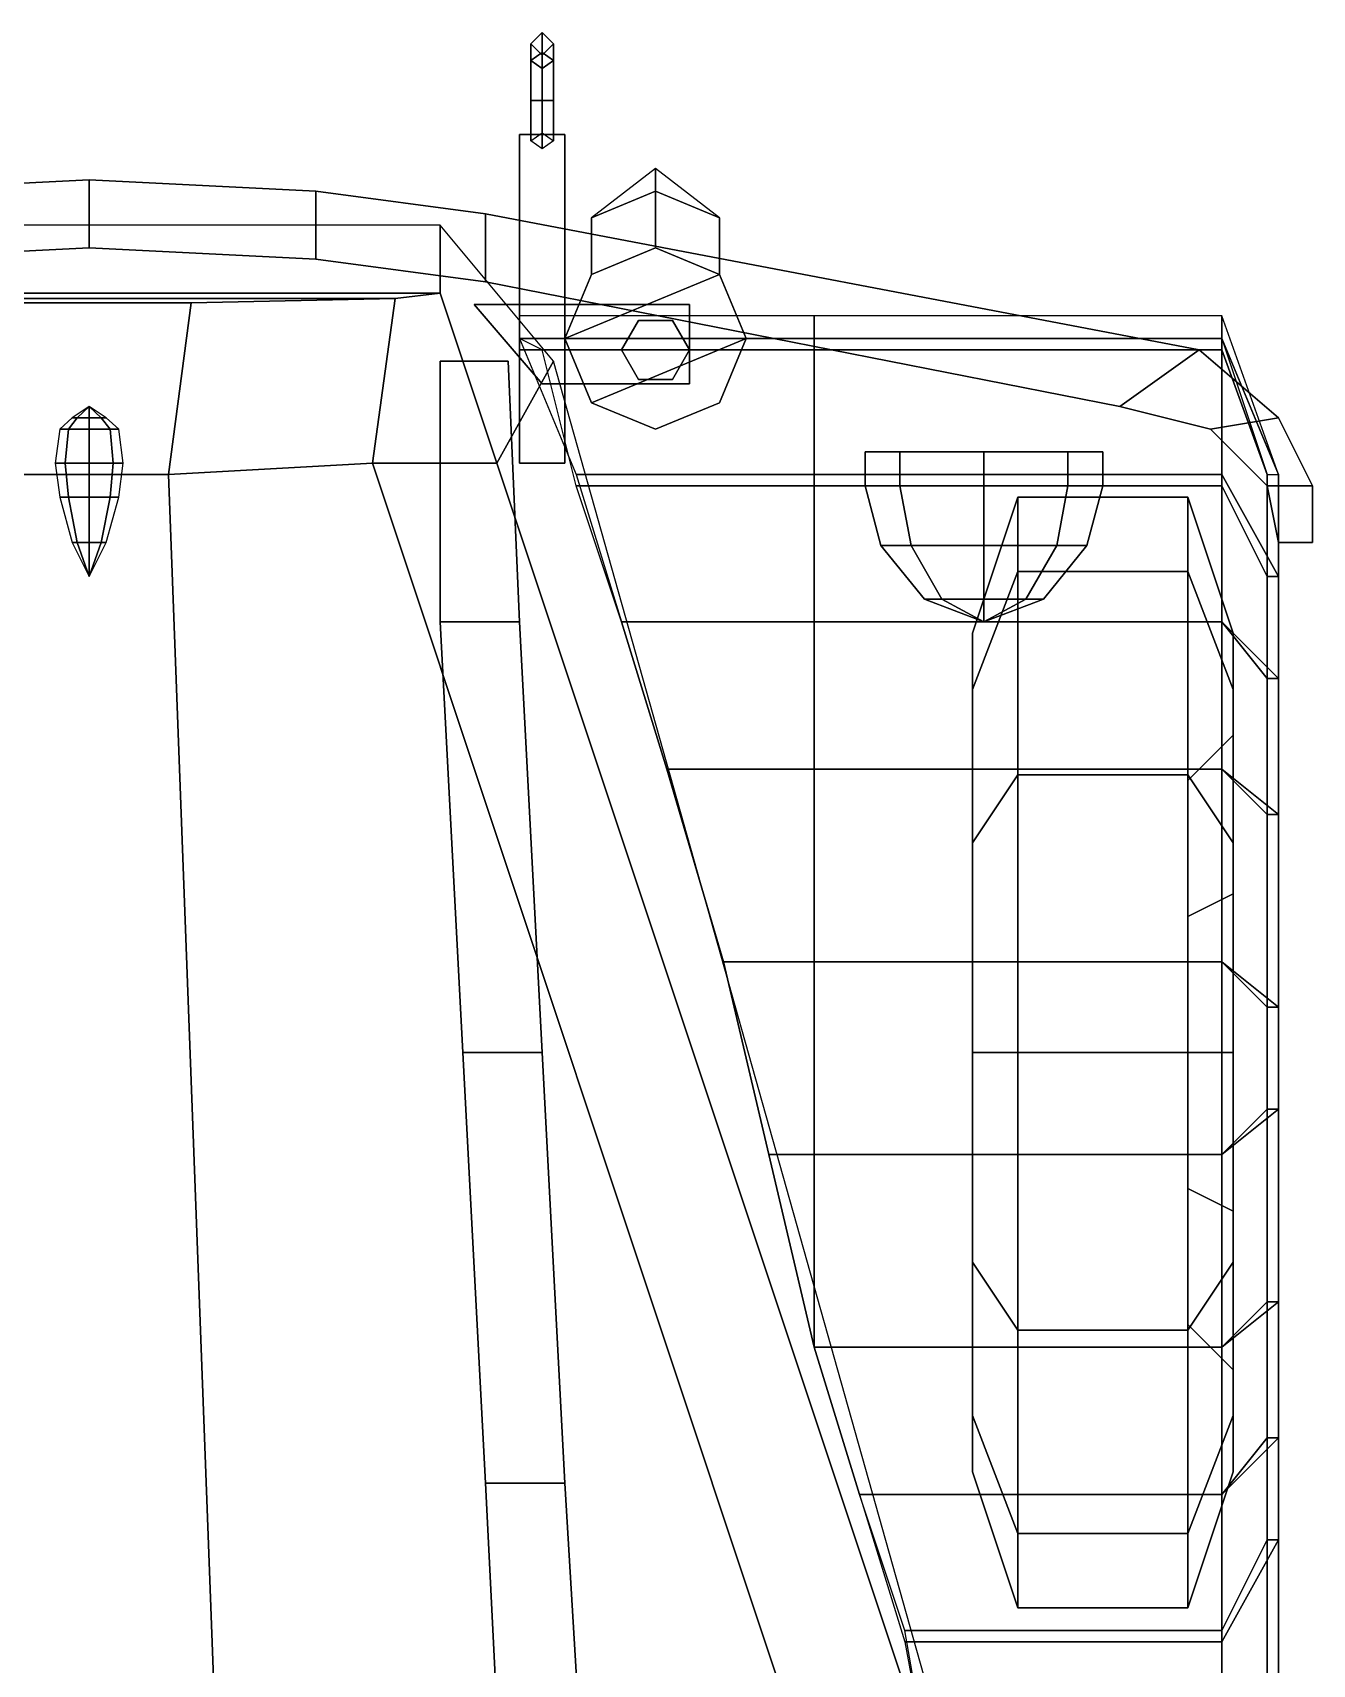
# Model space of a CAD drawing. Header units: millimetres. Extents: x -1.1 to 3, y -3.3 to 12.6.
# Drawn here: x -0.05 to 1.08, y 1.38 to 2.82 of the extents above; entities that cross this region are included whole.
import ezdxf

# ---------------------------------------------------------------- set-up
doc = ezdxf.new("R2010")
doc.units = ezdxf.units.MM
doc.layers.add('mudguards', color=6, linetype='Continuous')
doc.layers.add('wheels', color=2, linetype='Continuous')

msp = doc.modelspace()

# ---------------------------------------------------------------- linework, layer by layer
for points in [[(0.4, 2.8024, 0.5176), (0.39, 2.7954, 0.5246), (0.39, 2.81, 0.56), (0.4, 2.82, 0.56)], [(0.4, 2.82, 0.56), (0.39, 2.81, 0.56), (0.39, 2.7954, 0.5954), (0.4, 2.8024, 0.6024)], [(0.39, 2.7954, 0.5246), (0.4, 2.7883, 0.5317), (0.4, 2.8, 0.56), (0.39, 2.81, 0.56)], [(0.39, 2.81, 0.56), (0.4, 2.8, 0.56), (0.4, 2.7883, 0.5883), (0.39, 2.7954, 0.5954)], [(0.41, 2.7954, 0.5246), (0.4, 2.8024, 0.5176), (0.4, 2.82, 0.56), (0.41, 2.81, 0.56)], [(0.41, 2.81, 0.56), (0.4, 2.82, 0.56), (0.4, 2.8024, 0.6024), (0.41, 2.7954, 0.5954)], [(0.4, 2.7883, 0.5317), (0.41, 2.7954, 0.5246), (0.41, 2.81, 0.56), (0.4, 2.8, 0.56)], [(0.4, 2.8, 0.56), (0.41, 2.81, 0.56), (0.41, 2.7954, 0.5954), (0.4, 2.7883, 0.5883)], [(0.4, 2.76, 0.5), (0.39, 2.76, 0.51), (0.39, 2.7954, 0.5246), (0.4, 2.8024, 0.5176)], [(0.4, 2.8024, 0.6024), (0.39, 2.7954, 0.5954), (0.39, 2.76, 0.61), (0.4, 2.76, 0.62)], [(0.39, 2.76, 0.51), (0.4, 2.76, 0.52), (0.4, 2.7883, 0.5317), (0.39, 2.7954, 0.5246)], [(0.39, 2.7954, 0.5954), (0.4, 2.7883, 0.5883), (0.4, 2.76, 0.6), (0.39, 2.76, 0.61)], [(0.41, 2.76, 0.51), (0.4, 2.76, 0.5), (0.4, 2.8024, 0.5176), (0.41, 2.7954, 0.5246)], [(0.41, 2.7954, 0.5954), (0.4, 2.8024, 0.6024), (0.4, 2.76, 0.62), (0.41, 2.76, 0.61)], [(0.4, 2.76, 0.52), (0.41, 2.76, 0.51), (0.41, 2.7954, 0.5246), (0.4, 2.7883, 0.5317)], [(0.4, 2.7883, 0.5883), (0.41, 2.7954, 0.5954), (0.41, 2.76, 0.61), (0.4, 2.76, 0.6)], [(0.39, 2.7246, 0.5246), (0.4, 2.7317, 0.5317), (0.4, 2.76, 0.52), (0.39, 2.76, 0.51)], [(0.4, 2.7176, 0.5176), (0.39, 2.7246, 0.5246), (0.39, 2.76, 0.51), (0.4, 2.76, 0.5)], [(0.4, 2.76, 0.62), (0.39, 2.76, 0.61), (0.4, 2.76, 0.6), (0.41, 2.76, 0.61)], [(0.4, 2.7317, 0.5317), (0.41, 2.7246, 0.5246), (0.41, 2.76, 0.51), (0.4, 2.76, 0.52)], [(0.41, 2.7246, 0.5246), (0.4, 2.7176, 0.5176), (0.4, 2.76, 0.5), (0.41, 2.76, 0.51)], [(0.38, 2.73, 0.48), (0.38, 2.54, 0.48), (0.38, 2.44, 0.56), (0.38, 2.73, 0.56)], [(0.38, 2.73, 0.56), (0.38, 2.44, 0.56), (0.42, 2.44, 0.56), (0.42, 2.73, 0.56)], [(0.42, 2.73, 0.56), (0.42, 2.73, 0.48), (0.38, 2.73, 0.48), (0.38, 2.73, 0.56)], [(0.42, 2.73, 0.48), (0.42, 2.54, 0.48), (0.38, 2.54, 0.48), (0.38, 2.73, 0.48)], [(0.42, 2.44, 0.56), (0.42, 2.54, 0.48), (0.42, 2.73, 0.48), (0.42, 2.73, 0.56)], [(0.4434, 2.6566, 1.07), (0.5, 2.68, 1.07), (0.5, 2.7, 1.04), (0.4434, 2.6566, 1.04)], [(0.5, 2.68, 1.07), (0.5566, 2.6566, 1.07), (0.5566, 2.6566, 1.04), (0.5, 2.7, 1.04)], [(0, 2.69, 0.56), (0, 2.63, 0.56), (-0.2, 2.62, 0.56), (-0.2, 2.68, 0.56)], [(-0.2, 2.62, 0.67), (0, 2.63, 0.67), (0, 2.69, 0.67), (-0.2, 2.68, 0.67)], [(-0.2, 2.68, 0.67), (0, 2.69, 0.67), (0, 2.69, 0.56), (-0.2, 2.68, 0.56)], [(0.2, 2.68, 0.56), (0, 2.69, 0.56), (0, 2.69, 0.67), (0.2, 2.68, 0.67)], [(0.2, 2.62, 0.56), (0, 2.63, 0.56), (0, 2.69, 0.56), (0.2, 2.68, 0.56)], [(0, 2.69, 0.67), (0, 2.63, 0.67), (0.2, 2.62, 0.67), (0.2, 2.68, 0.67)], [(0.35, 2.6, 0.56), (0.2, 2.62, 0.56), (0.2, 2.68, 0.56), (0.35, 2.66, 0.56)], [(0.2, 2.68, 0.67), (0.2, 2.62, 0.67), (0.35, 2.6, 0.67), (0.35, 2.66, 0.67)], [(0.35, 2.66, 0.56), (0.2, 2.68, 0.56), (0.2, 2.68, 0.67), (0.35, 2.66, 0.67)], [(0.4434, 2.6066, 1.07), (0.5, 2.63, 1.07), (0.5, 2.68, 1.07), (0.4434, 2.6566, 1.07)], [(0.5, 2.63, 1.07), (0.5566, 2.6066, 1.07), (0.5566, 2.6566, 1.07), (0.5, 2.68, 1.07)], [(-0.31, 2.65, 0.64), (-0.31, 2.59, 1.42), (0.31, 2.59, 1.42), (0.31, 2.65, 0.64)], [(0.41, 2.53, 0.82), (0.31, 2.65, 0.64), (0.31, 2.59, 1.42), (0.36, 2.44, 1.51)], [(0.91, 2.49, 0.56), (0.35, 2.6, 0.56), (0.35, 2.66, 0.56), (0.98, 2.54, 0.56)], [(0.98, 2.54, 0.56), (0.35, 2.66, 0.56), (0.35, 2.66, 0.67), (0.98, 2.54, 0.67)], [(0.35, 2.66, 0.67), (0.35, 2.6, 0.67), (0.91, 2.49, 0.67), (0.98, 2.54, 0.67)], [(0.4434, 2.6066, 1.07), (0.4434, 2.6566, 1.07), (0.4434, 2.6566, 1.04), (0.4434, 2.6066, 1.04)], [(0.5566, 2.6566, 1.07), (0.5566, 2.6066, 1.07), (0.5566, 2.6066, 1.04), (0.5566, 2.6566, 1.04)], [(-0.2, 2.62, 0.56), (0, 2.63, 0.56), (0, 2.63, 0.67), (-0.2, 2.62, 0.67)], [(0.2, 2.62, 0.67), (0, 2.63, 0.67), (0, 2.63, 0.56), (0.2, 2.62, 0.56)], [(0.42, 2.55, 1.09), (0.5566, 2.6066, 1.09), (0.5, 2.63, 1.09), (0.4434, 2.6066, 1.09)], [(0.4434, 2.6066, 1.04), (0.5, 2.63, 1.04), (0.5, 2.63, 1.02), (0.4434, 2.6066, 1.02)], [(0.4434, 2.6066, 1.09), (0.5, 2.63, 1.09), (0.5, 2.63, 1.07), (0.4434, 2.6066, 1.07)], [(0.5, 2.63, 1.04), (0.5566, 2.6066, 1.04), (0.5566, 2.6066, 1.02), (0.5, 2.63, 1.02)], [(0.5, 2.63, 1.09), (0.5566, 2.6066, 1.09), (0.5566, 2.6066, 1.07), (0.5, 2.63, 1.07)], [(0.35, 2.6, 0.67), (0.2, 2.62, 0.67), (0.2, 2.62, 0.56), (0.35, 2.6, 0.56)], [(0.42, 2.55, 1.09), (0.4434, 2.6066, 1.09), (0.4434, 2.6066, 1.02), (0.42, 2.55, 1.02)], [(0.4434, 2.4934, 1.09), (0.58, 2.55, 1.09), (0.5566, 2.6066, 1.09), (0.42, 2.55, 1.09)], [(0.5566, 2.6066, 1.09), (0.58, 2.55, 1.09), (0.58, 2.55, 1.02), (0.5566, 2.6066, 1.02)], [(0.91, 2.49, 0.67), (0.35, 2.6, 0.67), (0.35, 2.6, 0.56), (0.91, 2.49, 0.56)], [(-0.31, 2.59, 1.42), (-0.27, 2.5854, 1.48), (0.27, 2.5854, 1.48), (0.31, 2.59, 1.42)], [(0.09, 2.5815, 1.53), (0.27, 2.5854, 1.48), (-0.27, 2.5854, 1.48), (-0.09, 2.5815, 1.53)], [(-0.09, 2.5815, 1.53), (-0.07, 2.43, 1.6), (0.07, 2.43, 1.6), (0.09, 2.5815, 1.53)], [(0.09, 2.5815, 1.53), (0.07, 2.43, 1.6), (0.25, 2.44, 1.57), (0.27, 2.5854, 1.48)], [(0.27, 2.5854, 1.48), (0.25, 2.44, 1.57), (0.36, 2.44, 1.51), (0.31, 2.59, 1.42)], [(0.34, 2.58, 0.88), (0.4, 2.51, 0.88), (0.53, 2.51, 0.88), (0.53, 2.58, 0.88)], [(0.53, 2.58, 0.88), (0.53, 2.58, 0.86), (0.34, 2.58, 0.86), (0.34, 2.58, 0.88)], [(0.53, 2.58, 0.86), (0.53, 2.51, 0.86), (0.4, 2.51, 0.86), (0.34, 2.58, 0.86)], [(0.53, 2.51, 0.88), (0.53, 2.51, 0.86), (0.53, 2.58, 0.86), (0.53, 2.58, 0.88)], [(0.485, 2.566, 0.88), (0.47, 2.54, 0.88), (0.47, 2.54, 1.02), (0.485, 2.566, 1.02)], [(0.515, 2.566, 0.88), (0.485, 2.566, 0.88), (0.485, 2.566, 1.02), (0.515, 2.566, 1.02)], [(0.53, 2.54, 0.88), (0.515, 2.566, 0.88), (0.515, 2.566, 1.02), (0.53, 2.54, 1.02)], [(0.4434, 2.4934, 1.09), (0.42, 2.55, 1.09), (0.42, 2.55, 1.02), (0.4434, 2.4934, 1.02)], [(0.5, 2.47, 1.09), (0.5566, 2.4934, 1.09), (0.58, 2.55, 1.09), (0.4434, 2.4934, 1.09)], [(0.58, 2.55, 1.09), (0.5566, 2.4934, 1.09), (0.5566, 2.4934, 1.02), (0.58, 2.55, 1.02)], [(0.38, 2.44, 0.56), (0.38, 2.54, 0.48), (0.42, 2.54, 0.48), (0.42, 2.44, 0.56)], [(0.47, 2.54, 0.88), (0.485, 2.514, 0.88), (0.485, 2.514, 1.02), (0.47, 2.54, 1.02)], [(0.515, 2.514, 0.88), (0.53, 2.54, 0.88), (0.53, 2.54, 1.02), (0.515, 2.514, 1.02)], [(0.99, 2.47, 0.56), (0.91, 2.49, 0.56), (0.98, 2.54, 0.56), (1.05, 2.48, 0.56)], [(0.98, 2.54, 0.67), (0.91, 2.49, 0.67), (0.99, 2.47, 0.67), (1.05, 2.48, 0.67)], [(1.05, 2.48, 0.56), (0.98, 2.54, 0.56), (0.98, 2.54, 0.67), (1.05, 2.48, 0.67)], [(0.37, 2.53, 0.68), (0.31, 2.53, 0.68), (0.31, 2.53, 0.82), (0.37, 2.53, 0.82)], [(0.31, 2.53, 0.68), (0.31, 2.3, 0.68), (0.31, 2.3, 0.82), (0.31, 2.53, 0.82)], [(0.38, 2.3, 0.68), (0.31, 2.3, 0.68), (0.31, 2.53, 0.68), (0.37, 2.53, 0.68)], [(0.74, 1.36, 0.84), (0.41, 2.53, 0.82), (0.36, 2.44, 1.51), (0.72, 1.36, 1.55)], [(0.37, 2.53, 0.82), (0.38, 2.3, 0.82), (0.38, 2.3, 0.68), (0.37, 2.53, 0.68)], [(0.4, 2.51, 0.88), (0.4, 2.51, 0.86), (0.53, 2.51, 0.86), (0.53, 2.51, 0.88)], [(0.485, 2.514, 0.88), (0.515, 2.514, 0.88), (0.515, 2.514, 1.02), (0.485, 2.514, 1.02)], [(0.5, 2.47, 1.09), (0.4434, 2.4934, 1.09), (0.4434, 2.4934, 1.02), (0.5, 2.47, 1.02)], [(0.5566, 2.4934, 1.09), (0.5, 2.47, 1.09), (0.5, 2.47, 1.02), (0.5566, 2.4934, 1.02)], [(-0.0184, 2.47, 1.6284), (-0.0106, 2.48, 1.6206), (-0.015, 2.48, 1.61), (-0.026, 2.47, 1.61)], [(0, 2.47, 1.636), (0, 2.48, 1.625), (-0.0106, 2.48, 1.6206), (-0.0184, 2.47, 1.6284)], [(-0.0106, 2.48, 1.6206), (0, 2.49, 1.61), (0, 2.49, 1.61), (-0.015, 2.48, 1.61)], [(0, 2.48, 1.625), (0, 2.49, 1.61), (0, 2.49, 1.61), (-0.0106, 2.48, 1.6206)], [(0.015, 2.48, 1.61), (0, 2.49, 1.61), (0, 2.49, 1.61), (0.0106, 2.48, 1.6206)], [(0.0106, 2.48, 1.6206), (0, 2.49, 1.61), (0, 2.49, 1.61), (0, 2.48, 1.625)], [(0.0184, 2.47, 1.6284), (0.0106, 2.48, 1.6206), (0, 2.48, 1.625), (0, 2.47, 1.636)], [(0.026, 2.47, 1.61), (0.015, 2.48, 1.61), (0.0106, 2.48, 1.6206), (0.0184, 2.47, 1.6284)], [(0.99, 2.47, 0.67), (0.91, 2.49, 0.67), (0.91, 2.49, 0.56), (0.99, 2.47, 0.56)], [(1.04, 2.42, 0.56), (0.99, 2.47, 0.56), (1.05, 2.48, 0.56), (1.08, 2.42, 0.56)], [(1.05, 2.48, 0.67), (0.99, 2.47, 0.67), (1.04, 2.42, 0.67), (1.08, 2.42, 0.67)], [(1.08, 2.42, 0.56), (1.05, 2.48, 0.56), (1.05, 2.48, 0.67), (1.08, 2.42, 0.67)], [(-0.0212, 2.44, 1.6312), (-0.0184, 2.47, 1.6284), (-0.026, 2.47, 1.61), (-0.03, 2.44, 1.61)], [(0, 2.44, 1.64), (0, 2.47, 1.636), (-0.0184, 2.47, 1.6284), (-0.0212, 2.44, 1.6312)], [(0.0212, 2.44, 1.6312), (0.0184, 2.47, 1.6284), (0, 2.47, 1.636), (0, 2.44, 1.64)], [(0.03, 2.44, 1.61), (0.026, 2.47, 1.61), (0.0184, 2.47, 1.6284), (0.0212, 2.44, 1.6312)], [(1.04, 2.42, 0.67), (0.99, 2.47, 0.67), (0.99, 2.47, 0.56), (1.04, 2.42, 0.56)], [(0.7158, 2.45, 1.1642), (0.685, 2.45, 1.09), (0.685, 2.42, 1.09), (0.7158, 2.42, 1.1642)], [(0.685, 2.45, 1.09), (0.7158, 2.45, 1.0158), (0.7158, 2.42, 1.0158), (0.685, 2.42, 1.09)], [(0.8642, 2.45, 1.1642), (0.685, 2.45, 1.09), (0.7158, 2.45, 1.1642), (0.79, 2.45, 1.195)], [(0.895, 2.45, 1.09), (0.7158, 2.45, 1.0158), (0.685, 2.45, 1.09), (0.8642, 2.45, 1.1642)], [(0.79, 2.45, 1.195), (0.7158, 2.45, 1.1642), (0.7158, 2.42, 1.1642), (0.79, 2.42, 1.195)], [(0.7158, 2.45, 1.0158), (0.79, 2.45, 0.985), (0.79, 2.42, 0.985), (0.7158, 2.42, 1.0158)], [(0.8642, 2.45, 1.0158), (0.79, 2.45, 0.985), (0.7158, 2.45, 1.0158), (0.895, 2.45, 1.09)], [(0.8642, 2.45, 1.1642), (0.79, 2.45, 1.195), (0.79, 2.42, 1.195), (0.8642, 2.42, 1.1642)], [(0.79, 2.45, 0.985), (0.8642, 2.45, 1.0158), (0.8642, 2.42, 1.0158), (0.79, 2.42, 0.985)], [(0.895, 2.45, 1.09), (0.8642, 2.45, 1.1642), (0.8642, 2.42, 1.1642), (0.895, 2.42, 1.09)], [(0.8642, 2.45, 1.0158), (0.895, 2.45, 1.09), (0.895, 2.42, 1.09), (0.8642, 2.42, 1.0158)], [(-0.0184, 2.41, 1.6284), (-0.0212, 2.44, 1.6312), (-0.03, 2.44, 1.61), (-0.026, 2.41, 1.61)], [(0, 2.41, 1.636), (0, 2.44, 1.64), (-0.0212, 2.44, 1.6312), (-0.0184, 2.41, 1.6284)], [(0.0184, 2.41, 1.6284), (0.0212, 2.44, 1.6312), (0, 2.44, 1.64), (0, 2.41, 1.636)], [(0.026, 2.41, 1.61), (0.03, 2.44, 1.61), (0.0212, 2.44, 1.6312), (0.0184, 2.41, 1.6284)], [(0.61, 1.36, 1.61), (0.25, 2.44, 1.57), (0.07, 2.43, 1.6), (0.11, 1.36, 1.64)], [(0.72, 1.36, 1.55), (0.36, 2.44, 1.51), (0.25, 2.44, 1.57), (0.61, 1.36, 1.61)], [(-0.07, 2.43, 1.6), (-0.11, 1.36, 1.64), (0.11, 1.36, 1.64), (0.07, 2.43, 1.6)], [(0.6991, 2.3675, 1.09), (0.685, 2.42, 1.09), (0.7158, 2.42, 1.0158), (0.7257, 2.3675, 1.0257)], [(0.7257, 2.3675, 1.1543), (0.7158, 2.42, 1.1642), (0.685, 2.42, 1.09), (0.6991, 2.3675, 1.09)], [(0.7257, 2.3675, 1.0257), (0.7158, 2.42, 1.0158), (0.79, 2.42, 0.985), (0.79, 2.3675, 0.9991)], [(0.79, 2.3675, 1.1809), (0.79, 2.42, 1.195), (0.7158, 2.42, 1.1642), (0.7257, 2.3675, 1.1543)], [(0.79, 2.3675, 0.9991), (0.79, 2.42, 0.985), (0.8642, 2.42, 1.0158), (0.8543, 2.3675, 1.0257)], [(0.8543, 2.3675, 1.1543), (0.8642, 2.42, 1.1642), (0.79, 2.42, 1.195), (0.79, 2.3675, 1.1809)], [(0.8543, 2.3675, 1.0257), (0.8642, 2.42, 1.0158), (0.895, 2.42, 1.09), (0.8809, 2.3675, 1.09)], [(0.8809, 2.3675, 1.09), (0.895, 2.42, 1.09), (0.8642, 2.42, 1.1642), (0.8543, 2.3675, 1.1543)], [(1.05, 2.37, 0.56), (1.04, 2.42, 0.56), (1.08, 2.42, 0.56), (1.08, 2.37, 0.56)], [(1.08, 2.42, 0.67), (1.04, 2.42, 0.67), (1.05, 2.37, 0.67), (1.08, 2.37, 0.67)], [(1.05, 2.37, 0.67), (1.04, 2.42, 0.67), (1.04, 2.42, 0.56), (1.05, 2.37, 0.56)], [(1.08, 2.37, 0.56), (1.08, 2.42, 0.56), (1.08, 2.42, 0.67), (1.08, 2.37, 0.67)], [(-0.0106, 2.37, 1.6206), (-0.0184, 2.41, 1.6284), (-0.026, 2.41, 1.61), (-0.015, 2.37, 1.61)], [(0, 2.37, 1.625), (0, 2.41, 1.636), (-0.0184, 2.41, 1.6284), (-0.0106, 2.37, 1.6206)], [(0.0106, 2.37, 1.6206), (0.0184, 2.41, 1.6284), (0, 2.41, 1.636), (0, 2.37, 1.625)], [(0.015, 2.37, 1.61), (0.026, 2.41, 1.61), (0.0184, 2.41, 1.6284), (0.0106, 2.37, 1.6206)], [(0, 2.34, 1.61), (-0.0106, 2.37, 1.6206), (-0.015, 2.37, 1.61), (0, 2.34, 1.61)], [(0, 2.34, 1.61), (0, 2.37, 1.625), (-0.0106, 2.37, 1.6206), (0, 2.34, 1.61)], [(0, 2.34, 1.61), (0.015, 2.37, 1.61), (0.0106, 2.37, 1.6206), (0, 2.34, 1.61)], [(0, 2.34, 1.61), (0.0106, 2.37, 1.6206), (0, 2.37, 1.625), (0, 2.34, 1.61)], [(0.7375, 2.32, 1.09), (0.6991, 2.3675, 1.09), (0.7257, 2.3675, 1.0257), (0.7529, 2.32, 1.0529)], [(0.7529, 2.32, 1.1271), (0.7257, 2.3675, 1.1543), (0.6991, 2.3675, 1.09), (0.7375, 2.32, 1.09)], [(0.7529, 2.32, 1.0529), (0.7257, 2.3675, 1.0257), (0.79, 2.3675, 0.9991), (0.79, 2.32, 1.0375)], [(0.79, 2.32, 1.1425), (0.79, 2.3675, 1.1809), (0.7257, 2.3675, 1.1543), (0.7529, 2.32, 1.1271)], [(0.79, 2.32, 1.0375), (0.79, 2.3675, 0.9991), (0.8543, 2.3675, 1.0257), (0.8271, 2.32, 1.0529)], [(0.8271, 2.32, 1.1271), (0.8543, 2.3675, 1.1543), (0.79, 2.3675, 1.1809), (0.79, 2.32, 1.1425)], [(0.8271, 2.32, 1.0529), (0.8543, 2.3675, 1.0257), (0.8809, 2.3675, 1.09), (0.8425, 2.32, 1.09)], [(0.8425, 2.32, 1.09), (0.8809, 2.3675, 1.09), (0.8543, 2.3675, 1.1543), (0.8271, 2.32, 1.1271)], [(1.08, 2.37, 0.67), (1.05, 2.37, 0.67), (1.05, 2.37, 0.56), (1.08, 2.37, 0.56)], [(0.79, 2.3, 1.09), (0.7375, 2.32, 1.09), (0.7529, 2.32, 1.0529), (0.79, 2.3, 1.09)], [(0.79, 2.3, 1.09), (0.7529, 2.32, 1.1271), (0.7375, 2.32, 1.09), (0.79, 2.3, 1.09)], [(0.79, 2.3, 1.09), (0.7529, 2.32, 1.0529), (0.79, 2.32, 1.0375), (0.79, 2.3, 1.09)], [(0.79, 2.3, 1.09), (0.79, 2.32, 1.1425), (0.7529, 2.32, 1.1271), (0.79, 2.3, 1.09)], [(0.79, 2.3, 1.09), (0.79, 2.32, 1.0375), (0.8271, 2.32, 1.0529), (0.79, 2.3, 1.09)], [(0.79, 2.3, 1.09), (0.8271, 2.32, 1.0529), (0.8425, 2.32, 1.09), (0.79, 2.3, 1.09)], [(0.79, 2.3, 1.09), (0.8425, 2.32, 1.09), (0.8271, 2.32, 1.1271), (0.79, 2.3, 1.09)], [(0.79, 2.3, 1.09), (0.8271, 2.32, 1.1271), (0.79, 2.32, 1.1425), (0.79, 2.3, 1.09)], [(0.4, 1.92, 0.68), (0.33, 1.92, 0.68), (0.31, 2.3, 0.68), (0.38, 2.3, 0.68)], [(0.31, 2.3, 0.68), (0.33, 1.92, 0.68), (0.33, 1.92, 0.85), (0.31, 2.3, 0.82)], [(0.38, 2.3, 0.82), (0.4, 1.92, 0.85), (0.4, 1.92, 0.68), (0.38, 2.3, 0.68)], [(0.42, 1.54, 0.68), (0.35, 1.54, 0.68), (0.33, 1.92, 0.68), (0.4, 1.92, 0.68)], [(0.33, 1.92, 0.68), (0.35, 1.54, 0.68), (0.35, 1.54, 0.89), (0.33, 1.92, 0.85)], [(0.4, 1.92, 0.85), (0.42, 1.54, 0.89), (0.42, 1.54, 0.68), (0.4, 1.92, 0.68)], [(0.48, 0.54, 0.68), (0.4, 0.54, 0.68), (0.35, 1.54, 0.68), (0.42, 1.54, 0.68)], [(0.35, 1.54, 0.68), (0.4, 0.54, 0.68), (0.4, 0.54, 0.89), (0.35, 1.54, 0.89)], [(0.42, 1.54, 0.89), (0.48, 0.54, 0.89), (0.48, 0.54, 0.68), (0.42, 1.54, 0.68)]]:
    msp.add_3dface(points)
at = {"layer": 'mudguards'}
for points in [[(0.64, 2.55, 0.7), (0.64, 2.57, 0.66), (0.38, 2.57, 0.66), (0.38, 2.55, 0.7)], [(1, 2.55, 0.7), (1, 2.57, 0.66), (0.64, 2.57, 0.66), (0.64, 2.55, 0.7)], [(1, 2.57, 0.66), (1, 2.55, 0.7), (1.05, 2.43, 0.66)], [(0.64, 2.43, 0.92), (0.64, 2.55, 0.7), (0.38, 2.55, 0.7), (0.43, 2.43, 0.83)], [(0.4, 2.54, 0.69), (0.38, 2.55, 0.66), (0.64, 2.55, 0.66), (0.64, 2.54, 0.69)], [(1, 2.43, 0.92), (1, 2.55, 0.7), (0.64, 2.55, 0.7), (0.64, 2.43, 0.92)], [(0.64, 2.54, 0.69), (0.64, 2.55, 0.66), (1, 2.55, 0.66), (1, 2.54, 0.69)], [(1, 2.55, 0.7), (1, 2.43, 0.92), (1.05, 2.34, 0.85), (1.05, 2.43, 0.66)], [(1.04, 2.43, 0.66), (1.04, 2.43, 0.66), (1, 2.54, 0.69), (1, 2.55, 0.66)], [(0.43, 2.42, 0.82), (0.4, 2.54, 0.69), (0.64, 2.54, 0.69), (0.64, 2.42, 0.91)], [(0.64, 2.42, 0.91), (0.64, 2.54, 0.69), (1, 2.54, 0.69), (1, 2.42, 0.91)], [(1.04, 2.43, 0.66), (1.04, 2.34, 0.85), (1, 2.42, 0.91), (1, 2.54, 0.69)], [(0.64, 2.3, 1.04), (0.64, 2.43, 0.92), (0.43, 2.43, 0.83), (0.47, 2.3, 0.83)], [(0.47, 2.3, 0.82), (0.43, 2.42, 0.82), (0.64, 2.42, 0.91), (0.64, 2.3, 1.03)], [(1, 2.3, 1.04), (1, 2.43, 0.92), (0.64, 2.43, 0.92), (0.64, 2.3, 1.04)], [(0.64, 2.3, 1.03), (0.64, 2.42, 0.91), (1, 2.42, 0.91), (1, 2.3, 1.03)], [(1, 2.43, 0.92), (1, 2.3, 1.04), (1.05, 2.25, 0.94), (1.05, 2.34, 0.85)], [(1.04, 2.34, 0.85), (1.04, 2.25, 0.94), (1, 2.3, 1.03), (1, 2.42, 0.91)], [(1.05, 2.34, 0.85), (1.04, 2.34, 0.85), (1.04, 2.43, 0.66), (1.05, 2.43, 0.66)], [(1.05, 2.25, 0.94), (1.04, 2.25, 0.94), (1.04, 2.34, 0.85), (1.05, 2.34, 0.85)], [(0.64, 2.17, 1.12), (0.64, 2.3, 1.04), (0.47, 2.3, 0.83), (0.51, 2.17, 0.83)], [(0.51, 2.17, 0.82), (0.47, 2.3, 0.82), (0.64, 2.3, 1.03), (0.64, 2.17, 1.11)], [(1, 2.17, 1.12), (1, 2.3, 1.04), (0.64, 2.3, 1.04), (0.64, 2.17, 1.12)], [(0.64, 2.17, 1.11), (0.64, 2.3, 1.03), (1, 2.3, 1.03), (1, 2.17, 1.11)], [(1, 2.3, 1.04), (1, 2.17, 1.12), (1.05, 2.13, 1.02), (1.05, 2.25, 0.94)], [(1.04, 2.25, 0.94), (1.04, 2.13, 1.02), (1, 2.17, 1.11), (1, 2.3, 1.03)], [(1.05, 2.13, 1.02), (1.04, 2.13, 1.02), (1.04, 2.25, 0.94), (1.05, 2.25, 0.94)], [(0.64, 2, 1.17), (0.64, 2.17, 1.12), (0.51, 2.17, 0.83), (0.56, 2, 0.85)], [(0.56, 2, 0.84), (0.51, 2.17, 0.82), (0.64, 2.17, 1.11), (0.64, 2, 1.16)], [(0.64, 2, 1.16), (0.64, 2.17, 1.11), (1, 2.17, 1.11), (1, 2, 1.16)], [(1, 2, 1.17), (1, 2.17, 1.12), (0.64, 2.17, 1.12), (0.64, 2, 1.17)], [(1.04, 2.13, 1.02), (1.04, 1.96, 1.07), (1, 2, 1.16), (1, 2.17, 1.11)], [(1, 2.17, 1.12), (1, 2, 1.17), (1.05, 1.96, 1.07), (1.05, 2.13, 1.02)], [(1.05, 1.96, 1.07), (1.04, 1.96, 1.07), (1.04, 2.13, 1.02), (1.05, 2.13, 1.02)], [(0.64, 1.83, 1.17), (0.64, 2, 1.17), (0.56, 2, 0.85), (0.6, 1.83, 0.86)], [(0.6, 1.83, 0.84), (0.56, 2, 0.84), (0.64, 2, 1.16), (0.64, 1.83, 1.16)], [(1, 1.83, 1.17), (1, 2, 1.17), (0.64, 2, 1.17), (0.64, 1.83, 1.17)], [(0.64, 1.83, 1.16), (0.64, 2, 1.16), (1, 2, 1.16), (1, 1.83, 1.16)], [(1, 2, 1.17), (1, 1.83, 1.17), (1.05, 1.87, 1.07), (1.05, 1.96, 1.07)], [(1.04, 1.96, 1.07), (1.04, 1.87, 1.07), (1, 1.83, 1.16), (1, 2, 1.16)], [(1.05, 1.87, 1.07), (1.04, 1.87, 1.07), (1.04, 1.96, 1.07), (1.05, 1.96, 1.07)], [(1, 1.83, 1.17), (1, 1.66, 1.12), (1.05, 1.7, 1.02), (1.05, 1.87, 1.07)], [(1.04, 1.87, 1.07), (1.04, 1.7, 1.02), (1, 1.66, 1.11), (1, 1.83, 1.16)], [(1.05, 1.7, 1.02), (1.04, 1.7, 1.02), (1.04, 1.87, 1.07), (1.05, 1.87, 1.07)], [(0.6, 1.83, 0.86), (0.64, 1.66, 1.12), (0.64, 1.66, 1.12), (0.64, 1.83, 1.17)], [(0.64, 1.83, 1.16), (0.64, 1.66, 1.11), (0.64, 1.66, 1.11), (0.6, 1.83, 0.84)], [(0.64, 1.83, 1.17), (0.64, 1.66, 1.12), (1, 1.66, 1.12), (1, 1.83, 1.17)], [(1, 1.83, 1.16), (1, 1.66, 1.11), (0.64, 1.66, 1.11), (0.64, 1.83, 1.16)], [(1, 1.66, 1.12), (1, 1.53, 1.04), (1.05, 1.58, 0.94), (1.05, 1.7, 1.02)], [(1.04, 1.7, 1.02), (1.04, 1.58, 0.94), (1, 1.53, 1.03), (1, 1.66, 1.11)], [(1.05, 1.58, 0.94), (1.04, 1.58, 0.94), (1.04, 1.7, 1.02), (1.05, 1.7, 1.02)], [(0.64, 1.66, 1.12), (0.68, 1.53, 1.04), (1, 1.53, 1.04), (1, 1.66, 1.12)], [(1, 1.66, 1.11), (1, 1.53, 1.03), (0.68, 1.53, 1.03), (0.64, 1.66, 1.11)], [(1, 1.53, 1.04), (1, 1.4, 0.92), (1.05, 1.49, 0.85), (1.05, 1.58, 0.94)], [(1.04, 1.58, 0.94), (1.04, 1.49, 0.85), (1, 1.41, 0.91), (1, 1.53, 1.03)], [(1.05, 1.49, 0.85), (1.04, 1.49, 0.85), (1.04, 1.58, 0.94), (1.05, 1.58, 0.94)], [(0.68, 1.53, 1.04), (0.72, 1.4, 0.92), (1, 1.4, 0.92), (1, 1.53, 1.04)], [(1, 1.53, 1.03), (1, 1.41, 0.91), (0.72, 1.41, 0.91), (0.68, 1.53, 1.03)], [(1.04, 1.49, 0.85), (1.04, 1.36, 0.66), (1, 1.24, 0.69), (1, 1.41, 0.91)], [(1, 1.4, 0.92), (1, 1.24, 0.7), (1.05, 1.36, 0.66), (1.05, 1.49, 0.85)], [(1.05, 1.36, 0.66), (1.04, 1.36, 0.66), (1.04, 1.49, 0.85), (1.05, 1.49, 0.85)], [(1, 1.41, 0.91), (1, 1.24, 0.69), (0.75, 1.24, 0.69), (0.72, 1.41, 0.91)], [(0.72, 1.4, 0.92), (0.75, 1.24, 0.7), (1, 1.24, 0.7), (1, 1.4, 0.92)]]:
    msp.add_3dface(points, dxfattribs=at)
at = {"layer": 'wheels'}
for points in [[(0.82, 2.41, 0.48), (0.82, 2.3444, 0.235), (0.78, 2.2404, 0.295), (0.78, 2.29, 0.48)], [(0.82, 2.3444, 0.725), (0.82, 2.41, 0.48), (0.78, 2.29, 0.48), (0.78, 2.2404, 0.665)], [(0.97, 2.41, 0.48), (0.97, 2.3444, 0.235), (0.82, 2.3444, 0.235), (0.82, 2.41, 0.48)], [(0.97, 2.3444, 0.725), (0.97, 2.41, 0.48), (0.82, 2.41, 0.48), (0.82, 2.3444, 0.725)], [(0.97, 2.3444, 0.235), (0.97, 2.41, 0.48), (1.01, 2.29, 0.48), (1.01, 2.2404, 0.295)], [(0.97, 2.41, 0.48), (0.97, 2.3444, 0.725), (1.01, 2.2404, 0.665), (1.01, 2.29, 0.48)], [(0.82, 2.3444, 0.235), (0.82, 2.165, 0.0556), (0.78, 2.105, 0.1596), (0.78, 2.2404, 0.295)], [(0.82, 2.165, 0.9044), (0.82, 2.3444, 0.725), (0.78, 2.2404, 0.665), (0.78, 2.105, 0.8004)], [(0.97, 2.3444, 0.235), (0.97, 2.165, 0.0556), (0.82, 2.165, 0.0556), (0.82, 2.3444, 0.235)], [(0.97, 2.165, 0.9044), (0.97, 2.3444, 0.725), (0.82, 2.3444, 0.725), (0.82, 2.165, 0.9044)], [(0.97, 2.165, 0.0556), (0.97, 2.3444, 0.235), (1.01, 2.2404, 0.295), (1.01, 2.105, 0.1596)], [(0.97, 2.3444, 0.725), (0.97, 2.165, 0.9044), (1.01, 2.105, 0.8004), (1.01, 2.2404, 0.665)], [(0.78, 1.735, 0.8004), (0.78, 2.2404, 0.665), (0.78, 2.29, 0.48), (0.78, 1.5996, 0.665)], [(0.78, 1.5996, 0.665), (0.78, 2.29, 0.48), (0.78, 2.2404, 0.295), (0.78, 1.55, 0.48)], [(1.01, 2.2404, 0.295), (1.01, 2.29, 0.48), (1.01, 2.2, 0.48)], [(1.01, 2.29, 0.48), (1.01, 2.2404, 0.665), (1.01, 2.06, 0.7225), (1.01, 2.2, 0.48)], [(0.78, 1.92, 0.85), (0.78, 2.105, 0.8004), (0.78, 2.2404, 0.665), (0.78, 1.735, 0.8004)], [(0.78, 1.55, 0.48), (0.78, 2.2404, 0.295), (0.78, 2.105, 0.1596), (0.78, 1.5996, 0.295)], [(1.01, 2.2404, 0.665), (1.01, 2.105, 0.8004), (1.01, 2.06, 0.7225)], [(1.01, 2.105, 0.1596), (1.01, 2.2404, 0.295), (1.01, 2.2, 0.48), (1.01, 2.06, 0.2375)], [(1.01, 2.06, 0.2375), (1.01, 2.2, 0.48), (0.97, 2.16, 0.48), (0.97, 2.04, 0.2722)], [(1.01, 2.2, 0.48), (1.01, 2.06, 0.7225), (0.97, 2.04, 0.6878), (0.97, 2.16, 0.48)], [(0.82, 2.165, 0.0556), (0.82, 1.92, -0.01), (0.78, 1.92, 0.11), (0.78, 2.105, 0.1596)], [(0.82, 1.92, 0.97), (0.82, 2.165, 0.9044), (0.78, 2.105, 0.8004), (0.78, 1.92, 0.85)], [(0.97, 2.165, 0.0556), (0.97, 1.92, -0.01), (0.82, 1.92, -0.01), (0.82, 2.165, 0.0556)], [(0.97, 1.92, 0.97), (0.97, 2.165, 0.9044), (0.82, 2.165, 0.9044), (0.82, 1.92, 0.97)], [(0.97, 1.92, -0.01), (0.97, 2.165, 0.0556), (1.01, 2.105, 0.1596), (1.01, 1.92, 0.11)], [(0.97, 2.165, 0.9044), (0.97, 1.92, 0.97), (1.01, 1.92, 0.85), (1.01, 2.105, 0.8004)], [(0.97, 2.04, 0.6878), (0.97, 1.8, 0.2722), (0.97, 2.04, 0.2722), (0.97, 2.16, 0.48)], [(0.78, 1.5996, 0.295), (0.78, 2.105, 0.1596), (0.78, 1.92, 0.11), (0.78, 1.735, 0.1596)], [(1.01, 2.105, 0.8004), (1.01, 1.92, 0.85), (1.01, 1.78, 0.7225), (1.01, 2.06, 0.7225)], [(1.01, 1.92, 0.11), (1.01, 2.105, 0.1596), (1.01, 2.06, 0.2375)], [(1.01, 1.78, 0.2375), (1.01, 2.06, 0.2375), (0.97, 2.04, 0.2722), (0.97, 1.8, 0.2722)], [(1.01, 2.06, 0.7225), (1.01, 1.78, 0.7225), (0.97, 1.8, 0.6878), (0.97, 2.04, 0.6878)], [(1.01, 1.735, 0.1596), (1.01, 1.92, 0.11), (1.01, 2.06, 0.2375), (1.01, 1.78, 0.2375)], [(0.97, 1.8, 0.6878), (0.97, 1.68, 0.48), (0.97, 1.8, 0.2722), (0.97, 2.04, 0.6878)], [(0.82, 1.92, -0.01), (0.82, 1.675, 0.0556), (0.78, 1.735, 0.1596), (0.78, 1.92, 0.11)], [(0.82, 1.675, 0.9044), (0.82, 1.92, 0.97), (0.78, 1.92, 0.85), (0.78, 1.735, 0.8004)], [(0.97, 1.92, -0.01), (0.97, 1.675, 0.0556), (0.82, 1.675, 0.0556), (0.82, 1.92, -0.01)], [(0.97, 1.675, 0.9044), (0.97, 1.92, 0.97), (0.82, 1.92, 0.97), (0.82, 1.675, 0.9044)], [(0.97, 1.675, 0.0556), (0.97, 1.92, -0.01), (1.01, 1.92, 0.11), (1.01, 1.735, 0.1596)], [(0.97, 1.92, 0.97), (0.97, 1.675, 0.9044), (1.01, 1.735, 0.8004), (1.01, 1.92, 0.85)], [(1.01, 1.92, 0.85), (1.01, 1.735, 0.8004), (1.01, 1.78, 0.7225)], [(1.01, 1.64, 0.48), (1.01, 1.78, 0.2375), (0.97, 1.8, 0.2722), (0.97, 1.68, 0.48)], [(1.01, 1.78, 0.7225), (1.01, 1.64, 0.48), (0.97, 1.68, 0.48), (0.97, 1.8, 0.6878)], [(1.01, 1.735, 0.8004), (1.01, 1.5996, 0.665), (1.01, 1.64, 0.48), (1.01, 1.78, 0.7225)], [(1.01, 1.55, 0.48), (1.01, 1.5996, 0.295), (1.01, 1.78, 0.2375), (1.01, 1.64, 0.48)], [(1.01, 1.5996, 0.295), (1.01, 1.735, 0.1596), (1.01, 1.78, 0.2375)], [(0.82, 1.675, 0.0556), (0.82, 1.4956, 0.235), (0.78, 1.5996, 0.295), (0.78, 1.735, 0.1596)], [(0.82, 1.4956, 0.725), (0.82, 1.675, 0.9044), (0.78, 1.735, 0.8004), (0.78, 1.5996, 0.665)], [(0.97, 1.4956, 0.235), (0.97, 1.675, 0.0556), (1.01, 1.735, 0.1596), (1.01, 1.5996, 0.295)], [(0.97, 1.675, 0.9044), (0.97, 1.4956, 0.725), (1.01, 1.5996, 0.665), (1.01, 1.735, 0.8004)], [(0.97, 1.675, 0.0556), (0.97, 1.4956, 0.235), (0.82, 1.4956, 0.235), (0.82, 1.675, 0.0556)], [(0.97, 1.4956, 0.725), (0.97, 1.675, 0.9044), (0.82, 1.675, 0.9044), (0.82, 1.4956, 0.725)], [(1.01, 1.5996, 0.665), (1.01, 1.55, 0.48), (1.01, 1.64, 0.48)], [(0.82, 1.4956, 0.235), (0.82, 1.43, 0.48), (0.78, 1.55, 0.48), (0.78, 1.5996, 0.295)], [(0.82, 1.43, 0.48), (0.82, 1.4956, 0.725), (0.78, 1.5996, 0.665), (0.78, 1.55, 0.48)], [(0.97, 1.43, 0.48), (0.97, 1.4956, 0.235), (1.01, 1.5996, 0.295), (1.01, 1.55, 0.48)], [(0.97, 1.4956, 0.725), (0.97, 1.43, 0.48), (1.01, 1.55, 0.48), (1.01, 1.5996, 0.665)], [(0.97, 1.4956, 0.235), (0.97, 1.43, 0.48), (0.82, 1.43, 0.48), (0.82, 1.4956, 0.235)], [(0.97, 1.43, 0.48), (0.97, 1.4956, 0.725), (0.82, 1.4956, 0.725), (0.82, 1.43, 0.48)]]:
    msp.add_3dface(points, dxfattribs=at)

doc.saveas('drawing.dxf')
